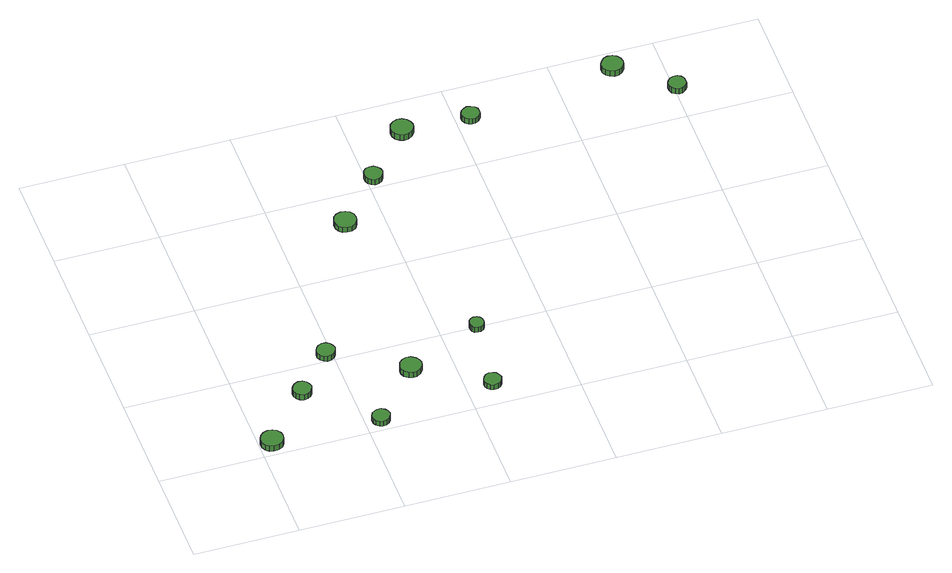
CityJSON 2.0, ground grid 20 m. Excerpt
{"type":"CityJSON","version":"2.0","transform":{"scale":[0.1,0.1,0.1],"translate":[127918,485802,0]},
"CityObjects":{
"tree1":{"type":"SolitaryVegetationObject","attributes":{"function":"something"},"geometry":[{"type":"MultiSurface","lod":"1","boundaries":[[[0,1,2,3,4,5,6,7,8,9,10,11,12,13,14]],[[15,16,17,18,19,20,21,22,23,24,25,26,27,28,29]],[[0,29,28,1]],[[1,28,27,2]],[[2,27,26,3]],[[3,26,25,4]],[[4,25,24,5]],[[5,24,23,6]],[[6,23,22,7]],[[7,22,21,8]],[[8,21,20,9]],[[9,20,19,10]],[[10,19,18,11]],[[11,18,17,12]],[[12,17,16,13]],[[13,16,15,14]],[[14,15,29,0]]]}]},
"tree2":{"type":"SolitaryVegetationObject","attributes":{"function":"something"},"geometry":[{"type":"MultiSurface","lod":"1","boundaries":[[[30,31,32,33,34,35,36,37,38,39,40,41,42,43,44]],[[45,46,47,48,49,50,51,52,53,54,55,56,57,58,59]],[[30,59,58,31]],[[31,58,57,32]],[[32,57,56,33]],[[33,56,55,34]],[[34,55,54,35]],[[35,54,53,36]],[[36,53,52,37]],[[37,52,51,38]],[[38,51,50,39]],[[39,50,49,40]],[[40,49,48,41]],[[41,48,47,42]],[[42,47,46,43]],[[43,46,45,44]],[[44,45,59,30]]]}]},
"tree3":{"type":"SolitaryVegetationObject","attributes":{"function":"something"},"geometry":[{"type":"MultiSurface","lod":"1","boundaries":[[[60,61,62,63,64,65,66,67,68,69,70,71,72,73,74]],[[75,76,77,78,79,80,81,82,83,84,85,86,87,88,89]],[[60,89,88,61]],[[61,88,87,62]],[[62,87,86,63]],[[63,86,85,64]],[[64,85,84,65]],[[65,84,83,66]],[[66,83,82,67]],[[67,82,81,68]],[[68,81,80,69]],[[69,80,79,70]],[[70,79,78,71]],[[71,78,77,72]],[[72,77,76,73]],[[73,76,75,74]],[[74,75,89,60]]]}]},
"tree4":{"type":"SolitaryVegetationObject","attributes":{"function":"something"},"geometry":[{"type":"MultiSurface","lod":"1","boundaries":[[[90,91,92,93,94,95,96,97,98,99,100,101,102,103,104]],[[105,106,107,108,109,110,111,112,113,114,115,116,117,118,119]],[[90,119,118,91]],[[91,118,117,92]],[[92,117,116,93]],[[93,116,115,94]],[[94,115,114,95]],[[95,114,113,96]],[[96,113,112,97]],[[97,112,111,98]],[[98,111,110,99]],[[99,110,109,100]],[[100,109,108,101]],[[101,108,107,102]],[[102,107,106,103]],[[103,106,105,104]],[[104,105,119,90]]]}]},
"tree5":{"type":"SolitaryVegetationObject","attributes":{"function":"something"},"geometry":[{"type":"MultiSurface","lod":"1","boundaries":[[[120,121,122,123,124,125,126,127,128,129,130,131,132,133,134]],[[135,136,137,138,139,140,141,142,143,144,145,146,147,148,149]],[[120,149,148,121]],[[121,148,147,122]],[[122,147,146,123]],[[123,146,145,124]],[[124,145,144,125]],[[125,144,143,126]],[[126,143,142,127]],[[127,142,141,128]],[[128,141,140,129]],[[129,140,139,130]],[[130,139,138,131]],[[131,138,137,132]],[[132,137,136,133]],[[133,136,135,134]],[[134,135,149,120]]]}]},
"tree6":{"type":"SolitaryVegetationObject","attributes":{"function":"something"},"geometry":[{"type":"MultiSurface","lod":"1","boundaries":[[[150,151,152,153,154,155,156,157,158,159,160,161,162,163,164]],[[165,166,167,168,169,170,171,172,173,174,175,176,177,178,179]],[[150,179,178,151]],[[151,178,177,152]],[[152,177,176,153]],[[153,176,175,154]],[[154,175,174,155]],[[155,174,173,156]],[[156,173,172,157]],[[157,172,171,158]],[[158,171,170,159]],[[159,170,169,160]],[[160,169,168,161]],[[161,168,167,162]],[[162,167,166,163]],[[163,166,165,164]],[[164,165,179,150]]]}]},
"tree7":{"type":"SolitaryVegetationObject","attributes":{"function":"something"},"geometry":[{"type":"MultiSurface","lod":"1","boundaries":[[[180,181,182,183,184,185,186,187,188,189,190,191,192,193,194]],[[195,196,197,198,199,200,201,202,203,204,205,206,207,208,209]],[[180,209,208,181]],[[181,208,207,182]],[[182,207,206,183]],[[183,206,205,184]],[[184,205,204,185]],[[185,204,203,186]],[[186,203,202,187]],[[187,202,201,188]],[[188,201,200,189]],[[189,200,199,190]],[[190,199,198,191]],[[191,198,197,192]],[[192,197,196,193]],[[193,196,195,194]],[[194,195,209,180]]]}]},
"tree8":{"type":"SolitaryVegetationObject","attributes":{"function":"something"},"geometry":[{"type":"MultiSurface","lod":"1","boundaries":[[[210,211,212,213,214,215,216,217,218,219,220,221,222,223,224]],[[225,226,227,228,229,230,231,232,233,234,235,236,237,238,239]],[[210,239,238,211]],[[211,238,237,212]],[[212,237,236,213]],[[213,236,235,214]],[[214,235,234,215]],[[215,234,233,216]],[[216,233,232,217]],[[217,232,231,218]],[[218,231,230,219]],[[219,230,229,220]],[[220,229,228,221]],[[221,228,227,222]],[[222,227,226,223]],[[223,226,225,224]],[[224,225,239,210]]]}]},
"tree9":{"type":"SolitaryVegetationObject","attributes":{"function":"something"},"geometry":[{"type":"MultiSurface","lod":"1","boundaries":[[[240,241,242,243,244,245,246,247,248,249,250,251,252,253,254]],[[255,256,257,258,259,260,261,262,263,264,265,266,267,268,269]],[[240,269,268,241]],[[241,268,267,242]],[[242,267,266,243]],[[243,266,265,244]],[[244,265,264,245]],[[245,264,263,246]],[[246,263,262,247]],[[247,262,261,248]],[[248,261,260,249]],[[249,260,259,250]],[[250,259,258,251]],[[251,258,257,252]],[[252,257,256,253]],[[253,256,255,254]],[[254,255,269,240]]]}]},
"tree10":{"type":"SolitaryVegetationObject","attributes":{"function":"something"},"geometry":[{"type":"MultiSurface","lod":"1","boundaries":[[[270,271,272,273,274,275,276,277,278,279,280,281,282,283,284]],[[285,286,287,288,289,290,291,292,293,294,295,296,297,298,299]],[[270,299,298,271]],[[271,298,297,272]],[[272,297,296,273]],[[273,296,295,274]],[[274,295,294,275]],[[275,294,293,276]],[[276,293,292,277]],[[277,292,291,278]],[[278,291,290,279]],[[279,290,289,280]],[[280,289,288,281]],[[281,288,287,282]],[[282,287,286,283]],[[283,286,285,284]],[[284,285,299,270]]]}]},
"tree11":{"type":"SolitaryVegetationObject","attributes":{"function":"something"},"geometry":[{"type":"MultiSurface","lod":"1","boundaries":[[[300,301,302,303,304,305,306,307,308,309,310,311,312,313,314]],[[315,316,317,318,319,320,321,322,323,324,325,326,327,328,329]],[[300,329,328,301]],[[301,328,327,302]],[[302,327,326,303]],[[303,326,325,304]],[[304,325,324,305]],[[305,324,323,306]],[[306,323,322,307]],[[307,322,321,308]],[[308,321,320,309]],[[309,320,319,310]],[[310,319,318,311]],[[311,318,317,312]],[[312,317,316,313]],[[313,316,315,314]],[[314,315,329,300]]]}]},
"tree12":{"type":"SolitaryVegetationObject","attributes":{"function":"something"},"geometry":[{"type":"MultiSurface","lod":"1","boundaries":[[[330,331,332,333,334,335,336,337,338,339,340,341,342,343,344]],[[345,346,347,348,349,350,351,352,353,354,355,356,357,358,359]],[[330,359,358,331]],[[331,358,357,332]],[[332,357,356,333]],[[333,356,355,334]],[[334,355,354,335]],[[335,354,353,336]],[[336,353,352,337]],[[337,352,351,338]],[[338,351,350,339]],[[339,350,349,340]],[[340,349,348,341]],[[341,348,347,342]],[[342,347,346,343]],[[343,346,345,344]],[[344,345,359,330]]]}]},
"tree13":{"type":"SolitaryVegetationObject","attributes":{"function":"something"},"geometry":[{"type":"MultiSurface","lod":"1","boundaries":[[[360,361,362,363,364,365,366,367,368,369,370,371,372,373,374]],[[375,376,377,378,379,380,381,382,383,384,385,386,387,388,389]],[[360,389,388,361]],[[361,388,387,362]],[[362,387,386,363]],[[363,386,385,364]],[[364,385,384,365]],[[365,384,383,366]],[[366,383,382,367]],[[367,382,381,368]],[[368,381,380,369]],[[369,380,379,370]],[[370,379,378,371]],[[371,378,377,372]],[[372,377,376,373]],[[373,376,375,374]],[[374,375,389,360]]]}]}
},
"vertices":[
[46,30,17],[44,38,17],[39,46,17],[31,50,17],[22,51,17],[14,48,17],[7,42,17],[3,34,17],[3,25,17],[7,17,17],[14,11,17],[22,9,17],[31,10,17],[39,14,17],[44,21,17],[44,21,4],[39,14,4],[31,10,4],[22,9,4],[14,11,4],[7,17,4],[3,25,4],[3,34,4],[7,42,4],[14,48,4],[22,51,4],[31,50,4],[39,46,4],[44,38,4],[46,30,4],
[134,135,18],[132,142,18],[128,148,18],[122,152,18],[114,153,18],[107,150,18],[102,145,18],[99,139,18],[99,131,18],[102,125,18],[107,120,18],[114,117,18],[122,118,18],[128,122,18],[132,128,18],[132,128,5],[128,122,5],[122,118,5],[114,117,5],[107,120,5],[102,125,5],[99,131,5],[99,139,5],[102,145,5],[107,150,5],[114,153,5],[122,152,5],[128,148,5],[132,142,5],[134,135,5],
[245,20,22],[243,27,22],[239,32,22],[233,36,22],[226,36,22],[220,34,22],[214,30,22],[211,23,22],[211,16,22],[214,10,22],[220,5,22],[226,3,22],[233,4,22],[239,7,22],[243,13,22],[243,13,10],[239,7,10],[233,4,10],[226,3,10],[220,5,10],[214,10,10],[211,16,10],[211,23,10],[214,30,10],[220,34,10],[226,36,10],[233,36,10],[239,32,10],[243,27,10],[245,20,10],
[206,217,17],[204,224,17],[200,230,17],[194,234,17],[186,235,17],[179,232,17],[174,227,17],[171,221,17],[171,213,17],[174,206,17],[179,202,17],[186,199,17],[194,200,17],[200,204,17],[204,210,17],[204,210,5],[200,204,5],[194,200,5],[186,199,5],[179,202,5],[174,206,5],[171,213,5],[171,221,5],[174,227,5],[179,232,5],[186,235,5],[194,234,5],[200,230,5],[204,224,5],[206,217,5],
[340,126,23],[338,134,23],[333,141,23],[325,146,23],[317,147,23],[309,144,23],[302,138,23],[299,130,23],[299,122,23],[302,114,23],[309,108,23],[317,106,23],[325,106,23],[333,111,23],[338,118,23],[338,118,10],[333,111,10],[325,106,10],[317,106,10],[309,108,10],[302,114,10],[299,122,10],[299,130,10],[302,138,10],[309,144,10],[317,147,10],[325,146,10],[333,141,10],[338,134,10],[340,126,10],
[465,47,21],[463,54,21],[459,60,21],[453,63,21],[446,64,21],[440,62,21],[435,57,21],[432,51,21],[432,44,21],[435,38,21],[440,33,21],[446,31,21],[453,32,21],[459,35,21],[463,41,21],[463,41,9],[459,35,9],[453,32,9],[446,31,9],[440,33,9],[435,38,9],[432,44,9],[432,51,9],[435,57,9],[440,62,9],[446,64,9],[453,63,9],[459,60,9],[463,54,9],[465,47,9],
[349,528,16],[347,536,16],[342,544,16],[334,548,16],[325,549,16],[317,546,16],[310,540,16],[307,532,16],[307,523,16],[310,515,16],[317,509,16],[325,507,16],[334,507,16],[342,512,16],[347,519,16],[347,519,4],[342,512,4],[334,507,4],[325,507,4],[317,509,4],[310,515,4],[307,523,4],[307,532,4],[310,540,4],[317,546,4],[325,549,4],[334,548,4],[342,544,4],[347,536,4],[349,528,4],
[481,198,19],[480,203,19],[477,208,19],[472,211,19],[466,212,19],[460,210,19],[456,206,19],[454,201,19],[454,195,19],[456,189,19],[460,185,19],[466,184,19],[472,184,19],[477,187,19],[480,192,19],[480,192,7],[477,187,7],[472,184,7],[466,184,7],[460,185,7],[456,189,7],[454,195,7],[454,201,7],[456,206,7],[460,210,7],[466,212,7],[472,211,7],[477,208,7],[480,203,7],[481,198,7],
[431,625,17],[429,632,17],[425,638,17],[419,642,17],[411,643,17],[404,641,17],[399,636,17],[396,629,17],[396,621,17],[399,615,17],[404,610,17],[411,607,17],[419,608,17],[425,612,17],[429,618,17],[429,618,5],[425,612,5],[419,608,5],[411,607,5],[404,610,5],[399,615,5],[396,621,5],[396,629,5],[399,636,5],[404,641,5],[411,643,5],[419,642,5],[425,638,5],[429,632,5],[431,625,5],
[521,723,17],[519,731,17],[514,738,17],[506,743,17],[497,744,17],[489,741,17],[482,735,17],[479,727,17],[479,718,17],[482,710,17],[489,704,17],[497,701,17],[506,702,17],[514,707,17],[519,714,17],[519,714,4],[514,707,4],[506,702,4],[497,701,4],[489,704,4],[482,710,4],[479,718,4],[479,727,4],[482,735,4],[489,741,4],[497,744,4],[506,743,4],[514,738,4],[519,731,4],[521,723,4],
[645,719,17],[644,726,17],[640,731,17],[633,735,17],[626,736,17],[620,733,17],[614,729,17],[611,722,17],[611,715,17],[614,709,17],[620,704,17],[626,702,17],[633,702,17],[640,706,17],[644,712,17],[644,712,5],[640,706,5],[633,702,5],[626,702,5],[620,704,5],[614,709,5],[611,715,5],[611,722,5],[614,729,5],[620,733,5],[626,736,5],[633,735,5],[640,731,5],[644,726,5],[645,719,5],
[931,760,17],[929,769,17],[924,776,17],[917,780,17],[908,781,17],[900,778,17],[894,772,17],[890,765,17],[890,756,17],[894,748,17],[900,743,17],[908,740,17],[917,741,17],[924,745,17],[929,752,17],[929,752,4],[924,745,4],[917,741,4],[908,740,4],[900,743,4],[894,748,4],[890,756,4],[890,765,4],[894,772,4],[900,778,4],[908,781,4],[917,780,4],[924,776,4],[929,769,4],[931,760,4],
[1022,676,18],[1021,683,18],[1017,689,18],[1011,693,18],[1004,693,18],[997,691,18],[992,686,18],[989,680,18],[989,673,18],[992,666,18],[997,662,18],[1004,659,18],[1011,660,18],[1017,664,18],[1021,669,18],[1021,669,5],[1017,664,5],[1011,660,5],[1004,659,5],[997,662,5],[992,666,5],[989,673,5],[989,680,5],[992,686,5],[997,691,5],[1004,693,5],[1011,693,5],[1017,689,5],[1021,683,5],[1022,676,5]
]}
